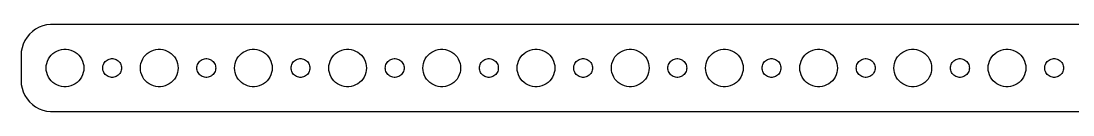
# Model space of a CAD drawing. Header units: metres. Extents: x -172 to 172, y -7 to 7.
# Drawn here: x -172 to -4.5, y -7 to 7 of the extents above; entities that cross this region are included whole.
import ezdxf

# ---------------------------------------------------------------- set-up
doc = ezdxf.new("R2010")
doc.units = ezdxf.units.M

msp = doc.modelspace()

# ---------------------------------------------------------------- linework, layer by layer
for p, q in [((-168.545, 6.75528), (-169.129, 6.52412)), ((-167.937, 6.91142), (-168.545, 6.75528)), ((-167.314, 6.99013), (-167.937, 6.91142)), ((167.314, 6.99013), (-167.314, 6.99013)), ((-170.645, 5.42273), (-171.045, 4.93892)), ((-170.187, 5.85255), (-170.645, 5.42273)), ((-169.679, 6.22163), (-170.187, 5.85255)), ((-169.129, 6.52412), (-169.679, 6.22163)), ((-171.649, 3.84062), (-171.843, 3.24344)), ((-171.382, 4.40877), (-171.649, 3.84062)), ((-171.045, 4.93892), (-171.382, 4.40877)), ((-171.961, 2.62666), (-172, 2)), ((-172, 2), (-172, -2)), ((-171.843, 3.24344), (-171.961, 2.62666)), ((-167.629, 1.44525), (-167.427, 1.76335)), ((-167.427, 1.76335), (-167.187, 2.05363)), ((-167.187, 2.05363), (-166.912, 2.31154)), ((-166.912, 2.31154), (-166.607, 2.53297)), ((-166.607, 2.53297), (-166.277, 2.71448)), ((-166.277, 2.71448), (-165.927, 2.85316)), ((-165.927, 2.85316), (-165.562, 2.94685)), ((-165.562, 2.94685), (-165.188, 2.99408)), ((-165.188, 2.99408), (-164.812, 2.99408)), ((-164.812, 2.99408), (-164.438, 2.94685)), ((-164.438, 2.94685), (-164.073, 2.85316)), ((-164.073, 2.85316), (-163.723, 2.71448)), ((-163.723, 2.71448), (-163.393, 2.53297)), ((-163.393, 2.53297), (-163.088, 2.31154)), ((-163.088, 2.31154), (-162.813, 2.05363)), ((-162.813, 2.05363), (-162.573, 1.76335)), ((-162.573, 1.76335), (-162.371, 1.44525)), ((-152.629, 1.44525), (-152.427, 1.76335)), ((-152.427, 1.76335), (-152.187, 2.05363)), ((-152.187, 2.05363), (-151.912, 2.31154)), ((-151.912, 2.31154), (-151.607, 2.53297)), ((-151.607, 2.53297), (-151.277, 2.71448)), ((-151.277, 2.71448), (-150.927, 2.85316)), ((-150.927, 2.85316), (-150.562, 2.94685)), ((-150.562, 2.94685), (-150.188, 2.99408)), ((-150.188, 2.99408), (-149.812, 2.99408)), ((-149.812, 2.99408), (-149.438, 2.94685)), ((-149.438, 2.94685), (-149.073, 2.85316)), ((-149.073, 2.85316), (-148.723, 2.71448)), ((-148.723, 2.71448), (-148.393, 2.53297)), ((-148.393, 2.53297), (-148.088, 2.31154)), ((-148.088, 2.31154), (-147.813, 2.05363)), ((-147.813, 2.05363), (-147.573, 1.76335)), ((-147.573, 1.76335), (-147.371, 1.44525)), ((-137.629, 1.44525), (-137.427, 1.76335)), ((-137.427, 1.76335), (-137.187, 2.05363)), ((-137.187, 2.05363), (-136.912, 2.31154)), ((-136.912, 2.31154), (-136.607, 2.53297)), ((-136.607, 2.53297), (-136.277, 2.71448)), ((-136.277, 2.71448), (-135.927, 2.85316)), ((-135.927, 2.85316), (-135.562, 2.94685)), ((-135.562, 2.94685), (-135.188, 2.99408)), ((-135.188, 2.99408), (-134.812, 2.99408)), ((-134.812, 2.99408), (-134.438, 2.94685)), ((-134.438, 2.94685), (-134.073, 2.85316)), ((-134.073, 2.85316), (-133.723, 2.71448)), ((-133.723, 2.71448), (-133.393, 2.53297)), ((-133.393, 2.53297), (-133.088, 2.31154)), ((-133.088, 2.31154), (-132.813, 2.05363)), ((-132.813, 2.05363), (-132.573, 1.76335)), ((-132.573, 1.76335), (-132.371, 1.44525)), ((-122.629, 1.44525), (-122.427, 1.76335)), ((-122.427, 1.76335), (-122.187, 2.05363)), ((-122.187, 2.05363), (-121.912, 2.31154)), ((-121.912, 2.31154), (-121.607, 2.53297)), ((-121.607, 2.53297), (-121.277, 2.71448)), ((-121.277, 2.71448), (-120.927, 2.85316)), ((-120.927, 2.85316), (-120.562, 2.94685)), ((-120.562, 2.94685), (-120.188, 2.99408)), ((-120.188, 2.99408), (-119.812, 2.99408)), ((-119.812, 2.99408), (-119.438, 2.94685)), ((-119.438, 2.94685), (-119.073, 2.85316)), ((-119.073, 2.85316), (-118.723, 2.71448)), ((-118.723, 2.71448), (-118.393, 2.53297)), ((-118.393, 2.53297), (-118.088, 2.31154)), ((-118.088, 2.31154), (-117.813, 2.05363)), ((-117.813, 2.05363), (-117.573, 1.76335)), ((-117.573, 1.76335), (-117.371, 1.44525)), ((-107.629, 1.44525), (-107.427, 1.76335)), ((-107.427, 1.76335), (-107.187, 2.05363)), ((-107.187, 2.05363), (-106.912, 2.31154)), ((-106.912, 2.31154), (-106.607, 2.53297)), ((-106.607, 2.53297), (-106.277, 2.71448)), ((-106.277, 2.71448), (-105.927, 2.85316)), ((-105.927, 2.85316), (-105.562, 2.94685)), ((-105.562, 2.94685), (-105.188, 2.99408)), ((-105.188, 2.99408), (-104.812, 2.99408)), ((-104.812, 2.99408), (-104.438, 2.94685)), ((-104.438, 2.94685), (-104.073, 2.85316)), ((-104.073, 2.85316), (-103.723, 2.71448)), ((-103.723, 2.71448), (-103.393, 2.53297)), ((-103.393, 2.53297), (-103.088, 2.31154)), ((-103.088, 2.31154), (-102.813, 2.05363)), ((-102.813, 2.05363), (-102.573, 1.76335)), ((-102.573, 1.76335), (-102.371, 1.44525)), ((-92.6289, 1.44525), (-92.427, 1.76335)), ((-92.427, 1.76335), (-92.1869, 2.05363)), ((-92.1869, 2.05363), (-91.9123, 2.31154)), ((-91.9123, 2.31154), (-91.6075, 2.53297)), ((-91.6075, 2.53297), (-91.2773, 2.71448)), ((-91.2773, 2.71448), (-90.927, 2.85316)), ((-90.927, 2.85316), (-90.5621, 2.94685)), ((-90.5621, 2.94685), (-90.1884, 2.99408)), ((-90.1884, 2.99408), (-89.8116, 2.99408)), ((-89.8116, 2.99408), (-89.4379, 2.94685)), ((-89.4379, 2.94685), (-89.073, 2.85316)), ((-89.073, 2.85316), (-88.7227, 2.71448)), ((-88.7227, 2.71448), (-88.3925, 2.53297)), ((-88.3925, 2.53297), (-88.0877, 2.31154)), ((-88.0877, 2.31154), (-87.8131, 2.05363)), ((-87.8131, 2.05363), (-87.573, 1.76335)), ((-87.573, 1.76335), (-87.3711, 1.44525)), ((-77.6289, 1.44525), (-77.427, 1.76335)), ((-77.427, 1.76335), (-77.1869, 2.05363)), ((-77.1869, 2.05363), (-76.9123, 2.31154)), ((-76.9123, 2.31154), (-76.6075, 2.53297)), ((-76.6075, 2.53297), (-76.2773, 2.71448)), ((-76.2773, 2.71448), (-75.927, 2.85316)), ((-75.927, 2.85316), (-75.5621, 2.94685)), ((-75.5621, 2.94685), (-75.1884, 2.99408)), ((-75.1884, 2.99408), (-74.8116, 2.99408)), ((-74.8116, 2.99408), (-74.4379, 2.94685)), ((-74.4379, 2.94685), (-74.073, 2.85316)), ((-74.073, 2.85316), (-73.7227, 2.71448)), ((-73.7227, 2.71448), (-73.3925, 2.53297)), ((-73.3925, 2.53297), (-73.0877, 2.31154)), ((-73.0877, 2.31154), (-72.8131, 2.05363)), ((-72.8131, 2.05363), (-72.573, 1.76335)), ((-72.573, 1.76335), (-72.3711, 1.44525)), ((-62.6289, 1.44525), (-62.427, 1.76335)), ((-62.427, 1.76335), (-62.1869, 2.05363)), ((-62.1869, 2.05363), (-61.9123, 2.31154)), ((-61.9123, 2.31154), (-61.6075, 2.53297)), ((-61.6075, 2.53297), (-61.2773, 2.71448)), ((-61.2773, 2.71448), (-60.927, 2.85316)), ((-60.927, 2.85316), (-60.5621, 2.94685)), ((-60.5621, 2.94685), (-60.1884, 2.99408)), ((-60.1884, 2.99408), (-59.8116, 2.99408)), ((-59.8116, 2.99408), (-59.4379, 2.94685)), ((-59.4379, 2.94685), (-59.0729, 2.85316)), ((-59.0729, 2.85316), (-58.7227, 2.71448)), ((-58.7227, 2.71448), (-58.3925, 2.53297)), ((-58.3925, 2.53297), (-58.0877, 2.31154)), ((-58.0877, 2.31154), (-57.8131, 2.05363)), ((-57.8131, 2.05363), (-57.5729, 1.76335)), ((-57.5729, 1.76335), (-57.3711, 1.44525)), ((-47.6289, 1.44525), (-47.427, 1.76335)), ((-47.427, 1.76335), (-47.1869, 2.05363)), ((-47.1869, 2.05363), (-46.9123, 2.31154)), ((-46.9123, 2.31154), (-46.6075, 2.53297)), ((-46.6075, 2.53297), (-46.2773, 2.71448)), ((-46.2773, 2.71448), (-45.927, 2.85316)), ((-45.927, 2.85316), (-45.5621, 2.94685)), ((-45.5621, 2.94685), (-45.1884, 2.99408)), ((-45.1884, 2.99408), (-44.8116, 2.99408)), ((-44.8116, 2.99408), (-44.4379, 2.94685)), ((-44.4379, 2.94685), (-44.0729, 2.85316)), ((-44.0729, 2.85316), (-43.7227, 2.71448)), ((-43.7227, 2.71448), (-43.3925, 2.53297)), ((-43.3925, 2.53297), (-43.0877, 2.31154)), ((-43.0877, 2.31154), (-42.8131, 2.05363)), ((-42.8131, 2.05363), (-42.5729, 1.76335)), ((-42.5729, 1.76335), (-42.3711, 1.44525)), ((-32.6289, 1.44525), (-32.427, 1.76335)), ((-32.427, 1.76335), (-32.1869, 2.05363)), ((-32.1869, 2.05363), (-31.9123, 2.31154)), ((-31.9123, 2.31154), (-31.6075, 2.53297)), ((-31.6075, 2.53297), (-31.2773, 2.71448)), ((-31.2773, 2.71448), (-30.927, 2.85316)), ((-30.927, 2.85316), (-30.5621, 2.94685)), ((-30.5621, 2.94685), (-30.1884, 2.99408)), ((-30.1884, 2.99408), (-29.8116, 2.99408)), ((-29.8116, 2.99408), (-29.4379, 2.94685)), ((-29.4379, 2.94685), (-29.0729, 2.85316)), ((-29.0729, 2.85316), (-28.7227, 2.71448)), ((-28.7227, 2.71448), (-28.3925, 2.53297)), ((-28.3925, 2.53297), (-28.0877, 2.31154)), ((-28.0877, 2.31154), (-27.8131, 2.05363)), ((-27.8131, 2.05363), (-27.5729, 1.76335)), ((-27.5729, 1.76335), (-27.3711, 1.44525)), ((-17.6289, 1.44525), (-17.427, 1.76335)), ((-17.427, 1.76335), (-17.1869, 2.05363)), ((-17.1869, 2.05363), (-16.9123, 2.31154)), ((-16.9123, 2.31154), (-16.6075, 2.53297)), ((-16.6075, 2.53297), (-16.2773, 2.71448)), ((-16.2773, 2.71448), (-15.927, 2.85316)), ((-15.927, 2.85316), (-15.5621, 2.94685)), ((-15.5621, 2.94685), (-15.1884, 2.99408)), ((-15.1884, 2.99408), (-14.8116, 2.99408)), ((-14.8116, 2.99408), (-14.4379, 2.94685)), ((-14.4379, 2.94685), (-14.0729, 2.85316)), ((-14.0729, 2.85316), (-13.7227, 2.71448)), ((-13.7227, 2.71448), (-13.3925, 2.53297)), ((-13.3925, 2.53297), (-13.0877, 2.31154)), ((-13.0877, 2.31154), (-12.8131, 2.05363)), ((-12.8131, 2.05363), (-12.5729, 1.76335)), ((-12.5729, 1.76335), (-12.3711, 1.44525)), ((-168, 0), (-167.976, 0.375992)), ((-167.976, -0.375992), (-168, 0)), ((-167.976, 0.375992), (-167.906, 0.746063)), ((-167.906, 0.746063), (-167.789, 1.10437)), ((-167.789, 1.10437), (-167.629, 1.44525)), ((-162.371, 1.44525), (-162.211, 1.10437)), ((-162.211, 1.10437), (-162.094, 0.746063)), ((-162.094, 0.746063), (-162.024, 0.375992)), ((-162.024, 0.375992), (-162, 0)), ((-162, 0), (-162.024, -0.375992)), ((-159, 0), (-158.988, 0.187988)), ((-158.988, -0.187988), (-159, 0)), ((-158.988, 0.187988), (-158.953, 0.373032)), ((-158.953, 0.373032), (-158.895, 0.552185)), ((-158.895, 0.552185), (-158.814, 0.722626)), ((-158.814, 0.722626), (-158.714, 0.881668)), ((-158.714, 0.881668), (-158.593, 1.02681)), ((-158.593, 1.02681), (-158.456, 1.15576)), ((-158.456, 1.15576), (-158.304, 1.26648)), ((-158.304, 1.26648), (-158.139, 1.35724)), ((-158.139, 1.35724), (-157.964, 1.42657)), ((-157.964, 1.42657), (-157.781, 1.47342)), ((-157.781, 1.47342), (-157.594, 1.49704)), ((-157.594, 1.49704), (-157.406, 1.49704)), ((-157.406, 1.49704), (-157.219, 1.47342)), ((-157.219, 1.47342), (-157.036, 1.42657)), ((-157.036, 1.42657), (-156.861, 1.35724)), ((-156.861, 1.35724), (-156.696, 1.26648)), ((-156.696, 1.26648), (-156.544, 1.15576)), ((-156.544, 1.15576), (-156.407, 1.02681)), ((-156.407, 1.02681), (-156.286, 0.881668)), ((-156.286, 0.881668), (-156.186, 0.722626)), ((-156.186, 0.722626), (-156.105, 0.552185)), ((-156.105, 0.552185), (-156.047, 0.373032)), ((-156.047, 0.373032), (-156.012, 0.187988)), ((-156.012, 0.187988), (-156, 0)), ((-156, 0), (-156.012, -0.187988)), ((-153, 0), (-152.976, 0.375992)), ((-152.976, -0.375992), (-153, 0)), ((-152.976, 0.375992), (-152.906, 0.746063)), ((-152.906, 0.746063), (-152.789, 1.10437)), ((-152.789, 1.10437), (-152.629, 1.44525)), ((-147.371, 1.44525), (-147.211, 1.10437)), ((-147.211, 1.10437), (-147.094, 0.746063)), ((-147.094, 0.746063), (-147.024, 0.375992)), ((-147.024, 0.375992), (-147, 0)), ((-147, 0), (-147.024, -0.375992)), ((-144, 0), (-143.988, 0.187988)), ((-143.988, -0.187988), (-144, 0)), ((-143.988, 0.187988), (-143.953, 0.373032)), ((-143.953, 0.373032), (-143.895, 0.552185)), ((-143.895, 0.552185), (-143.814, 0.722626)), ((-143.814, 0.722626), (-143.714, 0.881668)), ((-143.714, 0.881668), (-143.593, 1.02681)), ((-143.593, 1.02681), (-143.456, 1.15576)), ((-143.456, 1.15576), (-143.304, 1.26648)), ((-143.304, 1.26648), (-143.139, 1.35724)), ((-143.139, 1.35724), (-142.964, 1.42657)), ((-142.964, 1.42657), (-142.781, 1.47342)), ((-142.781, 1.47342), (-142.594, 1.49704)), ((-142.594, 1.49704), (-142.406, 1.49704)), ((-142.406, 1.49704), (-142.219, 1.47342)), ((-142.219, 1.47342), (-142.036, 1.42657)), ((-142.036, 1.42657), (-141.861, 1.35724)), ((-141.861, 1.35724), (-141.696, 1.26648)), ((-141.696, 1.26648), (-141.544, 1.15576)), ((-141.544, 1.15576), (-141.407, 1.02681)), ((-141.407, 1.02681), (-141.286, 0.881668)), ((-141.286, 0.881668), (-141.186, 0.722626)), ((-141.186, 0.722626), (-141.105, 0.552185)), ((-141.105, 0.552185), (-141.047, 0.373032)), ((-141.047, 0.373032), (-141.012, 0.187988)), ((-141.012, 0.187988), (-141, 0)), ((-141, 0), (-141.012, -0.187988)), ((-138, 0), (-137.976, 0.375992)), ((-137.976, -0.375992), (-138, 0)), ((-137.976, 0.375992), (-137.906, 0.746063)), ((-137.906, 0.746063), (-137.789, 1.10437)), ((-137.789, 1.10437), (-137.629, 1.44525)), ((-132.371, 1.44525), (-132.211, 1.10437)), ((-132.211, 1.10437), (-132.094, 0.746063)), ((-132.094, 0.746063), (-132.024, 0.375992)), ((-132.024, 0.375992), (-132, 0)), ((-132, 0), (-132.024, -0.375992)), ((-129, 0), (-128.988, 0.187988)), ((-128.988, -0.187988), (-129, 0)), ((-128.988, 0.187988), (-128.953, 0.373032)), ((-128.953, 0.373032), (-128.895, 0.552185)), ((-128.895, 0.552185), (-128.814, 0.722626)), ((-128.814, 0.722626), (-128.714, 0.881668)), ((-128.714, 0.881668), (-128.593, 1.02681)), ((-128.593, 1.02681), (-128.456, 1.15576)), ((-128.456, 1.15576), (-128.304, 1.26648)), ((-128.304, 1.26648), (-128.139, 1.35724)), ((-128.139, 1.35724), (-127.964, 1.42657)), ((-127.964, 1.42657), (-127.781, 1.47342)), ((-127.781, 1.47342), (-127.594, 1.49704)), ((-127.594, 1.49704), (-127.406, 1.49704)), ((-127.406, 1.49704), (-127.219, 1.47342)), ((-127.219, 1.47342), (-127.036, 1.42657)), ((-127.036, 1.42657), (-126.861, 1.35724)), ((-126.861, 1.35724), (-126.696, 1.26648)), ((-126.696, 1.26648), (-126.544, 1.15576)), ((-126.544, 1.15576), (-126.407, 1.02681)), ((-126.407, 1.02681), (-126.286, 0.881668)), ((-126.286, 0.881668), (-126.186, 0.722626)), ((-126.186, 0.722626), (-126.105, 0.552185)), ((-126.105, 0.552185), (-126.047, 0.373032)), ((-126.047, 0.373032), (-126.012, 0.187988)), ((-126.012, 0.187988), (-126, 0)), ((-126, 0), (-126.012, -0.187988)), ((-123, 0), (-122.976, 0.375992)), ((-122.976, -0.375992), (-123, 0)), ((-122.976, 0.375992), (-122.906, 0.746063)), ((-122.906, 0.746063), (-122.789, 1.10437)), ((-122.789, 1.10437), (-122.629, 1.44525)), ((-117.371, 1.44525), (-117.211, 1.10437)), ((-117.211, 1.10437), (-117.094, 0.746063)), ((-117.094, 0.746063), (-117.024, 0.375992)), ((-117.024, 0.375992), (-117, 0)), ((-117, 0), (-117.024, -0.375992)), ((-114, 0), (-113.988, 0.187988)), ((-113.988, -0.187988), (-114, 0)), ((-113.988, 0.187988), (-113.953, 0.373032)), ((-113.953, 0.373032), (-113.895, 0.552185)), ((-113.895, 0.552185), (-113.814, 0.722626)), ((-113.814, 0.722626), (-113.714, 0.881668)), ((-113.714, 0.881668), (-113.593, 1.02681)), ((-113.593, 1.02681), (-113.456, 1.15576)), ((-113.456, 1.15576), (-113.304, 1.26648)), ((-113.304, 1.26648), (-113.139, 1.35724)), ((-113.139, 1.35724), (-112.964, 1.42657)), ((-112.964, 1.42657), (-112.781, 1.47342)), ((-112.781, 1.47342), (-112.594, 1.49704)), ((-112.594, 1.49704), (-112.406, 1.49704)), ((-112.406, 1.49704), (-112.219, 1.47342)), ((-112.219, 1.47342), (-112.036, 1.42657)), ((-112.036, 1.42657), (-111.861, 1.35724)), ((-111.861, 1.35724), (-111.696, 1.26648)), ((-111.696, 1.26648), (-111.544, 1.15576)), ((-111.544, 1.15576), (-111.407, 1.02681)), ((-111.407, 1.02681), (-111.286, 0.881668)), ((-111.286, 0.881668), (-111.186, 0.722626)), ((-111.186, 0.722626), (-111.105, 0.552185)), ((-111.105, 0.552185), (-111.047, 0.373032)), ((-111.047, 0.373032), (-111.012, 0.187988)), ((-111.012, 0.187988), (-111, 0)), ((-111, 0), (-111.012, -0.187988)), ((-108, 0), (-107.976, 0.375992)), ((-107.976, -0.375992), (-108, 0)), ((-107.976, 0.375992), (-107.906, 0.746063)), ((-107.906, 0.746063), (-107.789, 1.10437)), ((-107.789, 1.10437), (-107.629, 1.44525)), ((-102.371, 1.44525), (-102.211, 1.10437)), ((-102.211, 1.10437), (-102.094, 0.746063)), ((-102.094, 0.746063), (-102.024, 0.375992)), ((-102.024, 0.375992), (-102, 0)), ((-102, 0), (-102.024, -0.375992)), ((-99, 0), (-98.9882, 0.187988)), ((-98.9882, -0.187988), (-99, 0)), ((-98.9882, 0.187988), (-98.9529, 0.373032)), ((-98.9529, 0.373032), (-98.8947, 0.552185)), ((-98.8947, 0.552185), (-98.8145, 0.722626)), ((-98.8145, 0.722626), (-98.7135, 0.881668)), ((-98.7135, 0.881668), (-98.5934, 1.02681)), ((-98.5934, 1.02681), (-98.4561, 1.15576)), ((-98.4561, 1.15576), (-98.3037, 1.26648)), ((-98.3037, 1.26648), (-98.1387, 1.35724)), ((-98.1387, 1.35724), (-97.9635, 1.42657)), ((-97.9635, 1.42657), (-97.7811, 1.47342)), ((-97.7811, 1.47342), (-97.5942, 1.49704)), ((-97.5942, 1.49704), (-97.4058, 1.49704)), ((-97.4058, 1.49704), (-97.2189, 1.47342)), ((-97.2189, 1.47342), (-97.0365, 1.42657)), ((-97.0365, 1.42657), (-96.8613, 1.35724)), ((-96.8613, 1.35724), (-96.6963, 1.26648)), ((-96.6963, 1.26648), (-96.5439, 1.15576)), ((-96.5439, 1.15576), (-96.4065, 1.02681)), ((-96.4065, 1.02681), (-96.2865, 0.881668)), ((-96.2865, 0.881668), (-96.1855, 0.722626)), ((-96.1855, 0.722626), (-96.1053, 0.552185)), ((-96.1053, 0.552185), (-96.0471, 0.373032)), ((-96.0471, 0.373032), (-96.0118, 0.187988)), ((-96.0118, 0.187988), (-96, 0)), ((-96, 0), (-96.0118, -0.187988)), ((-93, 0), (-92.9763, 0.375992)), ((-92.9763, -0.375992), (-93, 0)), ((-92.9763, 0.375992), (-92.9057, 0.746063)), ((-92.9057, 0.746063), (-92.7893, 1.10437)), ((-92.7893, 1.10437), (-92.6289, 1.44525)), ((-87.3711, 1.44525), (-87.2107, 1.10437)), ((-87.2107, 1.10437), (-87.0943, 0.746063)), ((-87.0943, 0.746063), (-87.0237, 0.375992)), ((-87.0237, 0.375992), (-87, 0)), ((-87, 0), (-87.0237, -0.375992)), ((-84, 0), (-83.9882, 0.187988)), ((-83.9882, -0.187988), (-84, 0)), ((-83.9882, 0.187988), (-83.9529, 0.373032)), ((-83.9529, 0.373032), (-83.8947, 0.552185)), ((-83.8947, 0.552185), (-83.8145, 0.722626)), ((-83.8145, 0.722626), (-83.7135, 0.881668)), ((-83.7135, 0.881668), (-83.5934, 1.02681)), ((-83.5934, 1.02681), (-83.4561, 1.15576)), ((-83.4561, 1.15576), (-83.3037, 1.26648)), ((-83.3037, 1.26648), (-83.1387, 1.35724)), ((-83.1387, 1.35724), (-82.9635, 1.42657)), ((-82.9635, 1.42657), (-82.7811, 1.47342)), ((-82.7811, 1.47342), (-82.5942, 1.49704)), ((-82.5942, 1.49704), (-82.4058, 1.49704)), ((-82.4058, 1.49704), (-82.2189, 1.47342)), ((-82.2189, 1.47342), (-82.0365, 1.42657)), ((-82.0365, 1.42657), (-81.8613, 1.35724)), ((-81.8613, 1.35724), (-81.6963, 1.26648)), ((-81.6963, 1.26648), (-81.5439, 1.15576)), ((-81.5439, 1.15576), (-81.4065, 1.02681)), ((-81.4065, 1.02681), (-81.2865, 0.881668)), ((-81.2865, 0.881668), (-81.1855, 0.722626)), ((-81.1855, 0.722626), (-81.1053, 0.552185)), ((-81.1053, 0.552185), (-81.0471, 0.373032)), ((-81.0471, 0.373032), (-81.0118, 0.187988)), ((-81.0118, 0.187988), (-81, 0)), ((-81, 0), (-81.0118, -0.187988)), ((-78, 0), (-77.9763, 0.375992)), ((-77.9763, -0.375992), (-78, 0)), ((-77.9763, 0.375992), (-77.9057, 0.746063)), ((-77.9057, 0.746063), (-77.7893, 1.10437)), ((-77.7893, 1.10437), (-77.6289, 1.44525)), ((-72.3711, 1.44525), (-72.2107, 1.10437)), ((-72.2107, 1.10437), (-72.0943, 0.746063)), ((-72.0943, 0.746063), (-72.0237, 0.375992)), ((-72.0237, 0.375992), (-72, 0)), ((-72, 0), (-72.0237, -0.375992)), ((-69, 0), (-68.9882, 0.187988)), ((-68.9882, -0.187988), (-69, 0)), ((-68.9882, 0.187988), (-68.9529, 0.373032)), ((-68.9529, 0.373032), (-68.8947, 0.552185)), ((-68.8947, 0.552185), (-68.8145, 0.722626)), ((-68.8145, 0.722626), (-68.7135, 0.881668)), ((-68.7135, 0.881668), (-68.5934, 1.02681)), ((-68.5934, 1.02681), (-68.4561, 1.15576)), ((-68.4561, 1.15576), (-68.3037, 1.26648)), ((-68.3037, 1.26648), (-68.1387, 1.35724)), ((-68.1387, 1.35724), (-67.9635, 1.42657)), ((-67.9635, 1.42657), (-67.7811, 1.47342)), ((-67.7811, 1.47342), (-67.5942, 1.49704)), ((-67.5942, 1.49704), (-67.4058, 1.49704)), ((-67.4058, 1.49704), (-67.2189, 1.47342)), ((-67.2189, 1.47342), (-67.0365, 1.42657)), ((-67.0365, 1.42657), (-66.8613, 1.35724)), ((-66.8613, 1.35724), (-66.6963, 1.26648)), ((-66.6963, 1.26648), (-66.5439, 1.15576)), ((-66.5439, 1.15576), (-66.4065, 1.02681)), ((-66.4065, 1.02681), (-66.2865, 0.881668)), ((-66.2865, 0.881668), (-66.1855, 0.722626)), ((-66.1855, 0.722626), (-66.1053, 0.552185)), ((-66.1053, 0.552185), (-66.0471, 0.373032)), ((-66.0471, 0.373032), (-66.0118, 0.187988)), ((-66.0118, 0.187988), (-66, 0)), ((-66, 0), (-66.0118, -0.187988)), ((-63, 0), (-62.9763, 0.375992)), ((-62.9763, -0.375992), (-63, 0)), ((-62.9763, 0.375992), (-62.9057, 0.746063)), ((-62.9057, 0.746063), (-62.7893, 1.10437)), ((-62.7893, 1.10437), (-62.6289, 1.44525)), ((-57.3711, 1.44525), (-57.2107, 1.10437)), ((-57.2107, 1.10437), (-57.0942, 0.746063)), ((-57.0942, 0.746063), (-57.0237, 0.375992)), ((-57.0237, 0.375992), (-57, 0)), ((-57, 0), (-57.0237, -0.375992)), ((-54, 0), (-53.9882, 0.187988)), ((-53.9882, -0.187988), (-54, 0)), ((-53.9882, 0.187988), (-53.9529, 0.373032)), ((-53.9529, 0.373032), (-53.8947, 0.552185)), ((-53.8947, 0.552185), (-53.8145, 0.722626)), ((-53.8145, 0.722626), (-53.7135, 0.881668)), ((-53.7135, 0.881668), (-53.5934, 1.02681)), ((-53.5934, 1.02681), (-53.4561, 1.15576)), ((-53.4561, 1.15576), (-53.3037, 1.26648)), ((-53.3037, 1.26648), (-53.1387, 1.35724)), ((-53.1387, 1.35724), (-52.9635, 1.42657)), ((-52.9635, 1.42657), (-52.7811, 1.47342)), ((-52.7811, 1.47342), (-52.5942, 1.49704)), ((-52.5942, 1.49704), (-52.4058, 1.49704)), ((-52.4058, 1.49704), (-52.2189, 1.47342)), ((-52.2189, 1.47342), (-52.0365, 1.42657)), ((-52.0365, 1.42657), (-51.8613, 1.35724)), ((-51.8613, 1.35724), (-51.6963, 1.26648)), ((-51.6963, 1.26648), (-51.5439, 1.15576)), ((-51.5439, 1.15576), (-51.4065, 1.02681)), ((-51.4065, 1.02681), (-51.2865, 0.881668)), ((-51.2865, 0.881668), (-51.1855, 0.722626)), ((-51.1855, 0.722626), (-51.1053, 0.552185)), ((-51.1053, 0.552185), (-51.0471, 0.373032)), ((-51.0471, 0.373032), (-51.0118, 0.187988)), ((-51.0118, 0.187988), (-51, 0)), ((-51, 0), (-51.0118, -0.187988)), ((-48, 0), (-47.9763, 0.375992)), ((-47.9763, -0.375992), (-48, 0)), ((-47.9763, 0.375992), (-47.9057, 0.746063)), ((-47.9057, 0.746063), (-47.7893, 1.10437)), ((-47.7893, 1.10437), (-47.6289, 1.44525)), ((-42.3711, 1.44525), (-42.2107, 1.10437)), ((-42.2107, 1.10437), (-42.0942, 0.746063)), ((-42.0942, 0.746063), (-42.0237, 0.375992)), ((-42.0237, 0.375992), (-42, 0)), ((-42, 0), (-42.0237, -0.375992)), ((-39, 0), (-38.9882, 0.187988)), ((-38.9882, -0.187988), (-39, 0)), ((-38.9882, 0.187988), (-38.9529, 0.373032)), ((-38.9529, 0.373032), (-38.8947, 0.552185)), ((-38.8947, 0.552185), (-38.8145, 0.722626)), ((-38.8145, 0.722626), (-38.7135, 0.881668)), ((-38.7135, 0.881668), (-38.5934, 1.02681)), ((-38.5934, 1.02681), (-38.4561, 1.15576)), ((-38.4561, 1.15576), (-38.3037, 1.26648)), ((-38.3037, 1.26648), (-38.1387, 1.35724)), ((-38.1387, 1.35724), (-37.9635, 1.42657)), ((-37.9635, 1.42657), (-37.7811, 1.47342)), ((-37.7811, 1.47342), (-37.5942, 1.49704)), ((-37.5942, 1.49704), (-37.4058, 1.49704)), ((-37.4058, 1.49704), (-37.2189, 1.47342)), ((-37.2189, 1.47342), (-37.0365, 1.42657)), ((-37.0365, 1.42657), (-36.8613, 1.35724)), ((-36.8613, 1.35724), (-36.6963, 1.26648)), ((-36.6963, 1.26648), (-36.5439, 1.15576)), ((-36.5439, 1.15576), (-36.4065, 1.02681)), ((-36.4065, 1.02681), (-36.2865, 0.881668)), ((-36.2865, 0.881668), (-36.1855, 0.722626)), ((-36.1855, 0.722626), (-36.1053, 0.552185)), ((-36.1053, 0.552185), (-36.0471, 0.373032)), ((-36.0471, 0.373032), (-36.0118, 0.187988)), ((-36.0118, 0.187988), (-36, 0)), ((-36, 0), (-36.0118, -0.187988)), ((-33, 0), (-32.9763, 0.375992)), ((-32.9763, -0.375992), (-33, 0)), ((-32.9763, 0.375992), (-32.9057, 0.746063)), ((-32.9057, 0.746063), (-32.7893, 1.10437)), ((-32.7893, 1.10437), (-32.6289, 1.44525)), ((-27.3711, 1.44525), (-27.2107, 1.10437)), ((-27.2107, 1.10437), (-27.0942, 0.746063)), ((-27.0942, 0.746063), (-27.0237, 0.375992)), ((-27.0237, 0.375992), (-27, 0)), ((-27, 0), (-27.0237, -0.375992)), ((-24, 0), (-23.9882, 0.187988)), ((-23.9882, -0.187988), (-24, 0)), ((-23.9882, 0.187988), (-23.9529, 0.373032)), ((-23.9529, 0.373032), (-23.8947, 0.552185)), ((-23.8947, 0.552185), (-23.8145, 0.722626)), ((-23.8145, 0.722626), (-23.7135, 0.881668)), ((-23.7135, 0.881668), (-23.5934, 1.02681)), ((-23.5934, 1.02681), (-23.4561, 1.15576)), ((-23.4561, 1.15576), (-23.3037, 1.26648)), ((-23.3037, 1.26648), (-23.1387, 1.35724)), ((-23.1387, 1.35724), (-22.9635, 1.42657)), ((-22.9635, 1.42657), (-22.7811, 1.47342)), ((-22.7811, 1.47342), (-22.5942, 1.49704)), ((-22.5942, 1.49704), (-22.4058, 1.49704)), ((-22.4058, 1.49704), (-22.2189, 1.47342)), ((-22.2189, 1.47342), (-22.0365, 1.42657)), ((-22.0365, 1.42657), (-21.8613, 1.35724)), ((-21.8613, 1.35724), (-21.6963, 1.26648)), ((-21.6963, 1.26648), (-21.5439, 1.15576)), ((-21.5439, 1.15576), (-21.4065, 1.02681)), ((-21.4065, 1.02681), (-21.2865, 0.881668)), ((-21.2865, 0.881668), (-21.1855, 0.722626)), ((-21.1855, 0.722626), (-21.1053, 0.552185)), ((-21.1053, 0.552185), (-21.0471, 0.373032)), ((-21.0471, 0.373032), (-21.0118, 0.187988)), ((-21.0118, 0.187988), (-21, 0)), ((-21, 0), (-21.0118, -0.187988)), ((-18, 0), (-17.9763, 0.375992)), ((-17.9763, -0.375992), (-18, 0)), ((-17.9763, 0.375992), (-17.9057, 0.746063)), ((-17.9057, 0.746063), (-17.7893, 1.10437)), ((-17.7893, 1.10437), (-17.6289, 1.44525)), ((-12.3711, 1.44525), (-12.2107, 1.10437)), ((-12.2107, 1.10437), (-12.0942, 0.746063)), ((-12.0942, 0.746063), (-12.0237, 0.375992)), ((-12.0237, 0.375992), (-12, 0)), ((-12, 0), (-12.0237, -0.375992)), ((-9, 0), (-8.98816, 0.187988)), ((-8.98816, -0.187988), (-9, 0)), ((-8.98816, 0.187988), (-8.95287, 0.373032)), ((-8.95287, 0.373032), (-8.89465, 0.552185)), ((-8.89465, 0.552185), (-8.81445, 0.722626)), ((-8.81445, 0.722626), (-8.71352, 0.881668)), ((-8.71352, 0.881668), (-8.59344, 1.02681)), ((-8.59344, 1.02681), (-8.45613, 1.15576)), ((-8.45613, 1.15576), (-8.30373, 1.26648)), ((-8.30373, 1.26648), (-8.13866, 1.35724)), ((-8.13866, 1.35724), (-7.96352, 1.42657)), ((-7.96352, 1.42657), (-7.78107, 1.47342)), ((-7.78107, 1.47342), (-7.59418, 1.49704)), ((-7.59418, 1.49704), (-7.40581, 1.49704)), ((-7.40581, 1.49704), (-7.21892, 1.47342)), ((-7.21892, 1.47342), (-7.03647, 1.42657)), ((-7.03647, 1.42657), (-6.86133, 1.35724)), ((-6.86133, 1.35724), (-6.69626, 1.26648)), ((-6.69626, 1.26648), (-6.54385, 1.15576)), ((-6.54385, 1.15576), (-6.40654, 1.02681)), ((-6.40654, 1.02681), (-6.28647, 0.881668)), ((-6.28647, 0.881668), (-6.18553, 0.722626)), ((-6.18553, 0.722626), (-6.10533, 0.552185)), ((-6.10533, 0.552185), (-6.04712, 0.373032)), ((-6.04712, 0.373032), (-6.01183, 0.187988)), ((-6.01183, 0.187988), (-6, 0)), ((-6, 0), (-6.01183, -0.187988)), ((-167.906, -0.746063), (-167.976, -0.375992)), ((-167.789, -1.10437), (-167.906, -0.746063)), ((-167.629, -1.44525), (-167.789, -1.10437)), ((-167.427, -1.76335), (-167.629, -1.44525)), ((-162.371, -1.44525), (-162.573, -1.76335)), ((-162.211, -1.10437), (-162.371, -1.44525)), ((-162.094, -0.746063), (-162.211, -1.10437)), ((-162.024, -0.375992), (-162.094, -0.746063)), ((-158.953, -0.373032), (-158.988, -0.187988)), ((-158.895, -0.552185), (-158.953, -0.373032)), ((-158.814, -0.722626), (-158.895, -0.552185)), ((-158.714, -0.881668), (-158.814, -0.722626)), ((-158.593, -1.02681), (-158.714, -0.881668)), ((-158.456, -1.15576), (-158.593, -1.02681)), ((-158.304, -1.26648), (-158.456, -1.15576)), ((-158.139, -1.35724), (-158.304, -1.26648)), ((-157.964, -1.42657), (-158.139, -1.35724)), ((-157.781, -1.47342), (-157.964, -1.42657)), ((-157.594, -1.49704), (-157.781, -1.47342)), ((-157.406, -1.49704), (-157.594, -1.49704)), ((-157.219, -1.47342), (-157.406, -1.49704)), ((-157.036, -1.42657), (-157.219, -1.47342)), ((-156.861, -1.35724), (-157.036, -1.42657)), ((-156.696, -1.26648), (-156.861, -1.35724)), ((-156.544, -1.15576), (-156.696, -1.26648)), ((-156.407, -1.02681), (-156.544, -1.15576)), ((-156.286, -0.881668), (-156.407, -1.02681)), ((-156.186, -0.722626), (-156.286, -0.881668)), ((-156.105, -0.552185), (-156.186, -0.722626)), ((-156.047, -0.373032), (-156.105, -0.552185)), ((-156.012, -0.187988), (-156.047, -0.373032)), ((-152.906, -0.746063), (-152.976, -0.375992)), ((-152.789, -1.10437), (-152.906, -0.746063)), ((-152.629, -1.44525), (-152.789, -1.10437)), ((-152.427, -1.76335), (-152.629, -1.44525)), ((-147.371, -1.44525), (-147.573, -1.76335)), ((-147.211, -1.10437), (-147.371, -1.44525)), ((-147.094, -0.746063), (-147.211, -1.10437)), ((-147.024, -0.375992), (-147.094, -0.746063)), ((-143.953, -0.373032), (-143.988, -0.187988)), ((-143.895, -0.552185), (-143.953, -0.373032)), ((-143.814, -0.722626), (-143.895, -0.552185)), ((-143.714, -0.881668), (-143.814, -0.722626)), ((-143.593, -1.02681), (-143.714, -0.881668)), ((-143.456, -1.15576), (-143.593, -1.02681)), ((-143.304, -1.26648), (-143.456, -1.15576)), ((-143.139, -1.35724), (-143.304, -1.26648)), ((-142.964, -1.42657), (-143.139, -1.35724)), ((-142.781, -1.47342), (-142.964, -1.42657)), ((-142.594, -1.49704), (-142.781, -1.47342)), ((-142.406, -1.49704), (-142.594, -1.49704)), ((-142.219, -1.47342), (-142.406, -1.49704)), ((-142.036, -1.42657), (-142.219, -1.47342)), ((-141.861, -1.35724), (-142.036, -1.42657)), ((-141.696, -1.26648), (-141.861, -1.35724)), ((-141.544, -1.15576), (-141.696, -1.26648)), ((-141.407, -1.02681), (-141.544, -1.15576)), ((-141.286, -0.881668), (-141.407, -1.02681)), ((-141.186, -0.722626), (-141.286, -0.881668)), ((-141.105, -0.552185), (-141.186, -0.722626)), ((-141.047, -0.373032), (-141.105, -0.552185)), ((-141.012, -0.187988), (-141.047, -0.373032)), ((-137.906, -0.746063), (-137.976, -0.375992)), ((-137.789, -1.10437), (-137.906, -0.746063)), ((-137.629, -1.44525), (-137.789, -1.10437)), ((-137.427, -1.76335), (-137.629, -1.44525)), ((-132.371, -1.44525), (-132.573, -1.76335)), ((-132.211, -1.10437), (-132.371, -1.44525)), ((-132.094, -0.746063), (-132.211, -1.10437)), ((-132.024, -0.375992), (-132.094, -0.746063)), ((-128.953, -0.373032), (-128.988, -0.187988)), ((-128.895, -0.552185), (-128.953, -0.373032)), ((-128.814, -0.722626), (-128.895, -0.552185)), ((-128.714, -0.881668), (-128.814, -0.722626)), ((-128.593, -1.02681), (-128.714, -0.881668)), ((-128.456, -1.15576), (-128.593, -1.02681)), ((-128.304, -1.26648), (-128.456, -1.15576)), ((-128.139, -1.35724), (-128.304, -1.26648)), ((-127.964, -1.42657), (-128.139, -1.35724)), ((-127.781, -1.47342), (-127.964, -1.42657)), ((-127.594, -1.49704), (-127.781, -1.47342)), ((-127.406, -1.49704), (-127.594, -1.49704)), ((-127.219, -1.47342), (-127.406, -1.49704)), ((-127.036, -1.42657), (-127.219, -1.47342)), ((-126.861, -1.35724), (-127.036, -1.42657)), ((-126.696, -1.26648), (-126.861, -1.35724)), ((-126.544, -1.15576), (-126.696, -1.26648)), ((-126.407, -1.02681), (-126.544, -1.15576)), ((-126.286, -0.881668), (-126.407, -1.02681)), ((-126.186, -0.722626), (-126.286, -0.881668)), ((-126.105, -0.552185), (-126.186, -0.722626)), ((-126.047, -0.373032), (-126.105, -0.552185)), ((-126.012, -0.187988), (-126.047, -0.373032)), ((-122.906, -0.746063), (-122.976, -0.375992)), ((-122.789, -1.10437), (-122.906, -0.746063)), ((-122.629, -1.44525), (-122.789, -1.10437)), ((-122.427, -1.76335), (-122.629, -1.44525)), ((-117.371, -1.44525), (-117.573, -1.76335)), ((-117.211, -1.10437), (-117.371, -1.44525)), ((-117.094, -0.746063), (-117.211, -1.10437)), ((-117.024, -0.375992), (-117.094, -0.746063)), ((-113.953, -0.373032), (-113.988, -0.187988)), ((-113.895, -0.552185), (-113.953, -0.373032)), ((-113.814, -0.722626), (-113.895, -0.552185)), ((-113.714, -0.881668), (-113.814, -0.722626)), ((-113.593, -1.02681), (-113.714, -0.881668)), ((-113.456, -1.15576), (-113.593, -1.02681)), ((-113.304, -1.26648), (-113.456, -1.15576)), ((-113.139, -1.35724), (-113.304, -1.26648)), ((-112.964, -1.42657), (-113.139, -1.35724)), ((-112.781, -1.47342), (-112.964, -1.42657)), ((-112.594, -1.49704), (-112.781, -1.47342)), ((-112.406, -1.49704), (-112.594, -1.49704)), ((-112.219, -1.47342), (-112.406, -1.49704)), ((-112.036, -1.42657), (-112.219, -1.47342)), ((-111.861, -1.35724), (-112.036, -1.42657)), ((-111.696, -1.26648), (-111.861, -1.35724)), ((-111.544, -1.15576), (-111.696, -1.26648)), ((-111.407, -1.02681), (-111.544, -1.15576)), ((-111.286, -0.881668), (-111.407, -1.02681)), ((-111.186, -0.722626), (-111.286, -0.881668)), ((-111.105, -0.552185), (-111.186, -0.722626)), ((-111.047, -0.373032), (-111.105, -0.552185)), ((-111.012, -0.187988), (-111.047, -0.373032)), ((-107.906, -0.746063), (-107.976, -0.375992)), ((-107.789, -1.10437), (-107.906, -0.746063)), ((-107.629, -1.44525), (-107.789, -1.10437)), ((-107.427, -1.76335), (-107.629, -1.44525)), ((-102.371, -1.44525), (-102.573, -1.76335)), ((-102.211, -1.10437), (-102.371, -1.44525)), ((-102.094, -0.746063), (-102.211, -1.10437)), ((-102.024, -0.375992), (-102.094, -0.746063)), ((-98.9529, -0.373032), (-98.9882, -0.187988)), ((-98.8947, -0.552185), (-98.9529, -0.373032)), ((-98.8145, -0.722626), (-98.8947, -0.552185)), ((-98.7135, -0.881668), (-98.8145, -0.722626)), ((-98.5934, -1.02681), (-98.7135, -0.881668)), ((-98.4561, -1.15576), (-98.5934, -1.02681)), ((-98.3037, -1.26648), (-98.4561, -1.15576)), ((-98.1387, -1.35724), (-98.3037, -1.26648)), ((-97.9635, -1.42657), (-98.1387, -1.35724)), ((-97.7811, -1.47342), (-97.9635, -1.42657)), ((-97.5942, -1.49704), (-97.7811, -1.47342)), ((-97.4058, -1.49704), (-97.5942, -1.49704)), ((-97.2189, -1.47342), (-97.4058, -1.49704)), ((-97.0365, -1.42657), (-97.2189, -1.47342)), ((-96.8613, -1.35724), (-97.0365, -1.42657)), ((-96.6963, -1.26648), (-96.8613, -1.35724)), ((-96.5439, -1.15576), (-96.6963, -1.26648)), ((-96.4065, -1.02681), (-96.5439, -1.15576)), ((-96.2865, -0.881668), (-96.4065, -1.02681)), ((-96.1855, -0.722626), (-96.2865, -0.881668)), ((-96.1053, -0.552185), (-96.1855, -0.722626)), ((-96.0471, -0.373032), (-96.1053, -0.552185)), ((-96.0118, -0.187988), (-96.0471, -0.373032)), ((-92.9057, -0.746063), (-92.9763, -0.375992)), ((-92.7893, -1.10437), (-92.9057, -0.746063)), ((-92.6289, -1.44525), (-92.7893, -1.10437)), ((-92.427, -1.76335), (-92.6289, -1.44525)), ((-87.3711, -1.44525), (-87.573, -1.76335)), ((-87.2107, -1.10437), (-87.3711, -1.44525)), ((-87.0943, -0.746063), (-87.2107, -1.10437)), ((-87.0237, -0.375992), (-87.0943, -0.746063)), ((-83.9529, -0.373032), (-83.9882, -0.187988)), ((-83.8947, -0.552185), (-83.9529, -0.373032)), ((-83.8145, -0.722626), (-83.8947, -0.552185)), ((-83.7135, -0.881668), (-83.8145, -0.722626)), ((-83.5934, -1.02681), (-83.7135, -0.881668)), ((-83.4561, -1.15576), (-83.5934, -1.02681)), ((-83.3037, -1.26648), (-83.4561, -1.15576)), ((-83.1387, -1.35724), (-83.3037, -1.26648)), ((-82.9635, -1.42657), (-83.1387, -1.35724)), ((-82.7811, -1.47342), (-82.9635, -1.42657)), ((-82.5942, -1.49704), (-82.7811, -1.47342)), ((-82.4058, -1.49704), (-82.5942, -1.49704)), ((-82.2189, -1.47342), (-82.4058, -1.49704)), ((-82.0365, -1.42657), (-82.2189, -1.47342)), ((-81.8613, -1.35724), (-82.0365, -1.42657)), ((-81.6963, -1.26648), (-81.8613, -1.35724)), ((-81.5439, -1.15576), (-81.6963, -1.26648)), ((-81.4065, -1.02681), (-81.5439, -1.15576)), ((-81.2865, -0.881668), (-81.4065, -1.02681)), ((-81.1855, -0.722626), (-81.2865, -0.881668)), ((-81.1053, -0.552185), (-81.1855, -0.722626)), ((-81.0471, -0.373032), (-81.1053, -0.552185)), ((-81.0118, -0.187988), (-81.0471, -0.373032)), ((-77.9057, -0.746063), (-77.9763, -0.375992)), ((-77.7893, -1.10437), (-77.9057, -0.746063)), ((-77.6289, -1.44525), (-77.7893, -1.10437)), ((-77.427, -1.76335), (-77.6289, -1.44525)), ((-72.3711, -1.44525), (-72.573, -1.76335)), ((-72.2107, -1.10437), (-72.3711, -1.44525)), ((-72.0943, -0.746063), (-72.2107, -1.10437)), ((-72.0237, -0.375992), (-72.0943, -0.746063)), ((-68.9529, -0.373032), (-68.9882, -0.187988)), ((-68.8947, -0.552185), (-68.9529, -0.373032)), ((-68.8145, -0.722626), (-68.8947, -0.552185)), ((-68.7135, -0.881668), (-68.8145, -0.722626)), ((-68.5934, -1.02681), (-68.7135, -0.881668)), ((-68.4561, -1.15576), (-68.5934, -1.02681)), ((-68.3037, -1.26648), (-68.4561, -1.15576)), ((-68.1387, -1.35724), (-68.3037, -1.26648)), ((-67.9635, -1.42657), (-68.1387, -1.35724)), ((-67.7811, -1.47342), (-67.9635, -1.42657)), ((-67.5942, -1.49704), (-67.7811, -1.47342)), ((-67.4058, -1.49704), (-67.5942, -1.49704)), ((-67.2189, -1.47342), (-67.4058, -1.49704)), ((-67.0365, -1.42657), (-67.2189, -1.47342)), ((-66.8613, -1.35724), (-67.0365, -1.42657)), ((-66.6963, -1.26648), (-66.8613, -1.35724)), ((-66.5439, -1.15576), (-66.6963, -1.26648)), ((-66.4065, -1.02681), (-66.5439, -1.15576)), ((-66.2865, -0.881668), (-66.4065, -1.02681)), ((-66.1855, -0.722626), (-66.2865, -0.881668)), ((-66.1053, -0.552185), (-66.1855, -0.722626)), ((-66.0471, -0.373032), (-66.1053, -0.552185)), ((-66.0118, -0.187988), (-66.0471, -0.373032)), ((-62.9057, -0.746063), (-62.9763, -0.375992)), ((-62.7893, -1.10437), (-62.9057, -0.746063)), ((-62.6289, -1.44525), (-62.7893, -1.10437)), ((-62.427, -1.76335), (-62.6289, -1.44525)), ((-57.3711, -1.44525), (-57.5729, -1.76335)), ((-57.2107, -1.10437), (-57.3711, -1.44525)), ((-57.0942, -0.746063), (-57.2107, -1.10437)), ((-57.0237, -0.375992), (-57.0942, -0.746063)), ((-53.9529, -0.373032), (-53.9882, -0.187988)), ((-53.8947, -0.552185), (-53.9529, -0.373032)), ((-53.8145, -0.722626), (-53.8947, -0.552185)), ((-53.7135, -0.881668), (-53.8145, -0.722626)), ((-53.5934, -1.02681), (-53.7135, -0.881668)), ((-53.4561, -1.15576), (-53.5934, -1.02681)), ((-53.3037, -1.26648), (-53.4561, -1.15576)), ((-53.1387, -1.35724), (-53.3037, -1.26648)), ((-52.9635, -1.42657), (-53.1387, -1.35724)), ((-52.7811, -1.47342), (-52.9635, -1.42657)), ((-52.5942, -1.49704), (-52.7811, -1.47342)), ((-52.4058, -1.49704), (-52.5942, -1.49704)), ((-52.2189, -1.47342), (-52.4058, -1.49704)), ((-52.0365, -1.42657), (-52.2189, -1.47342)), ((-51.8613, -1.35724), (-52.0365, -1.42657)), ((-51.6963, -1.26648), (-51.8613, -1.35724)), ((-51.5439, -1.15576), (-51.6963, -1.26648)), ((-51.4065, -1.02681), (-51.5439, -1.15576)), ((-51.2865, -0.881668), (-51.4065, -1.02681)), ((-51.1855, -0.722626), (-51.2865, -0.881668)), ((-51.1053, -0.552185), (-51.1855, -0.722626)), ((-51.0471, -0.373032), (-51.1053, -0.552185)), ((-51.0118, -0.187988), (-51.0471, -0.373032)), ((-47.9057, -0.746063), (-47.9763, -0.375992)), ((-47.7893, -1.10437), (-47.9057, -0.746063)), ((-47.6289, -1.44525), (-47.7893, -1.10437)), ((-47.427, -1.76335), (-47.6289, -1.44525)), ((-42.3711, -1.44525), (-42.5729, -1.76335)), ((-42.2107, -1.10437), (-42.3711, -1.44525)), ((-42.0942, -0.746063), (-42.2107, -1.10437)), ((-42.0237, -0.375992), (-42.0942, -0.746063)), ((-38.9529, -0.373032), (-38.9882, -0.187988)), ((-38.8947, -0.552185), (-38.9529, -0.373032)), ((-38.8145, -0.722626), (-38.8947, -0.552185)), ((-38.7135, -0.881668), (-38.8145, -0.722626)), ((-38.5934, -1.02681), (-38.7135, -0.881668)), ((-38.4561, -1.15576), (-38.5934, -1.02681)), ((-38.3037, -1.26648), (-38.4561, -1.15576)), ((-38.1387, -1.35724), (-38.3037, -1.26648)), ((-37.9635, -1.42657), (-38.1387, -1.35724)), ((-37.7811, -1.47342), (-37.9635, -1.42657)), ((-37.5942, -1.49704), (-37.7811, -1.47342)), ((-37.4058, -1.49704), (-37.5942, -1.49704)), ((-37.2189, -1.47342), (-37.4058, -1.49704)), ((-37.0365, -1.42657), (-37.2189, -1.47342)), ((-36.8613, -1.35724), (-37.0365, -1.42657)), ((-36.6963, -1.26648), (-36.8613, -1.35724)), ((-36.5439, -1.15576), (-36.6963, -1.26648)), ((-36.4065, -1.02681), (-36.5439, -1.15576)), ((-36.2865, -0.881668), (-36.4065, -1.02681)), ((-36.1855, -0.722626), (-36.2865, -0.881668)), ((-36.1053, -0.552185), (-36.1855, -0.722626)), ((-36.0471, -0.373032), (-36.1053, -0.552185)), ((-36.0118, -0.187988), (-36.0471, -0.373032)), ((-32.9057, -0.746063), (-32.9763, -0.375992)), ((-32.7893, -1.10437), (-32.9057, -0.746063)), ((-32.6289, -1.44525), (-32.7893, -1.10437)), ((-32.427, -1.76335), (-32.6289, -1.44525)), ((-27.3711, -1.44525), (-27.5729, -1.76335)), ((-27.2107, -1.10437), (-27.3711, -1.44525)), ((-27.0942, -0.746063), (-27.2107, -1.10437)), ((-27.0237, -0.375992), (-27.0942, -0.746063)), ((-23.9529, -0.373032), (-23.9882, -0.187988)), ((-23.8947, -0.552185), (-23.9529, -0.373032)), ((-23.8145, -0.722626), (-23.8947, -0.552185)), ((-23.7135, -0.881668), (-23.8145, -0.722626)), ((-23.5934, -1.02681), (-23.7135, -0.881668)), ((-23.4561, -1.15576), (-23.5934, -1.02681)), ((-23.3037, -1.26648), (-23.4561, -1.15576)), ((-23.1387, -1.35724), (-23.3037, -1.26648)), ((-22.9635, -1.42657), (-23.1387, -1.35724)), ((-22.7811, -1.47342), (-22.9635, -1.42657)), ((-22.5942, -1.49704), (-22.7811, -1.47342)), ((-22.4058, -1.49704), (-22.5942, -1.49704)), ((-22.2189, -1.47342), (-22.4058, -1.49704)), ((-22.0365, -1.42657), (-22.2189, -1.47342)), ((-21.8613, -1.35724), (-22.0365, -1.42657)), ((-21.6963, -1.26648), (-21.8613, -1.35724)), ((-21.5439, -1.15576), (-21.6963, -1.26648)), ((-21.4065, -1.02681), (-21.5439, -1.15576)), ((-21.2865, -0.881668), (-21.4065, -1.02681)), ((-21.1855, -0.722626), (-21.2865, -0.881668)), ((-21.1053, -0.552185), (-21.1855, -0.722626)), ((-21.0471, -0.373032), (-21.1053, -0.552185)), ((-21.0118, -0.187988), (-21.0471, -0.373032)), ((-17.9057, -0.746063), (-17.9763, -0.375992)), ((-17.7893, -1.10437), (-17.9057, -0.746063)), ((-17.6289, -1.44525), (-17.7893, -1.10437)), ((-17.427, -1.76335), (-17.6289, -1.44525)), ((-12.3711, -1.44525), (-12.5729, -1.76335)), ((-12.2107, -1.10437), (-12.3711, -1.44525)), ((-12.0942, -0.746063), (-12.2107, -1.10437)), ((-12.0237, -0.375992), (-12.0942, -0.746063)), ((-8.95287, -0.373032), (-8.98816, -0.187988)), ((-8.89465, -0.552185), (-8.95287, -0.373032)), ((-8.81445, -0.722626), (-8.89465, -0.552185)), ((-8.71352, -0.881668), (-8.81445, -0.722626)), ((-8.59344, -1.02681), (-8.71352, -0.881668)), ((-8.45613, -1.15576), (-8.59344, -1.02681)), ((-8.30373, -1.26648), (-8.45613, -1.15576)), ((-8.13866, -1.35724), (-8.30373, -1.26648)), ((-7.96352, -1.42657), (-8.13866, -1.35724)), ((-7.78107, -1.47342), (-7.96352, -1.42657)), ((-7.59418, -1.49704), (-7.78107, -1.47342)), ((-7.40581, -1.49704), (-7.59418, -1.49704)), ((-7.21892, -1.47342), (-7.40581, -1.49704)), ((-7.03647, -1.42657), (-7.21892, -1.47342)), ((-6.86133, -1.35724), (-7.03647, -1.42657)), ((-6.69626, -1.26648), (-6.86133, -1.35724)), ((-6.54385, -1.15576), (-6.69626, -1.26648)), ((-6.40654, -1.02681), (-6.54385, -1.15576)), ((-6.28647, -0.881668), (-6.40654, -1.02681)), ((-6.18553, -0.722626), (-6.28647, -0.881668)), ((-6.10533, -0.552185), (-6.18553, -0.722626)), ((-6.04712, -0.373032), (-6.10533, -0.552185)), ((-6.01183, -0.187988), (-6.04712, -0.373032)), ((-172, -2), (-171.961, -2.62666)), ((-171.961, -2.62666), (-171.843, -3.24344)), ((-171.843, -3.24344), (-171.649, -3.84062)), ((-167.187, -2.05363), (-167.427, -1.76335)), ((-166.912, -2.31154), (-167.187, -2.05363)), ((-166.607, -2.53297), (-166.912, -2.31154)), ((-166.277, -2.71448), (-166.607, -2.53297)), ((-165.927, -2.85316), (-166.277, -2.71448)), ((-165.562, -2.94685), (-165.927, -2.85316)), ((-165.188, -2.99408), (-165.562, -2.94685)), ((-164.812, -2.99408), (-165.188, -2.99408)), ((-164.438, -2.94685), (-164.812, -2.99408)), ((-164.073, -2.85316), (-164.438, -2.94685)), ((-163.723, -2.71448), (-164.073, -2.85316)), ((-163.393, -2.53297), (-163.723, -2.71448)), ((-163.088, -2.31154), (-163.393, -2.53297)), ((-162.813, -2.05363), (-163.088, -2.31154)), ((-162.573, -1.76335), (-162.813, -2.05363)), ((-152.187, -2.05363), (-152.427, -1.76335)), ((-151.912, -2.31154), (-152.187, -2.05363)), ((-151.607, -2.53297), (-151.912, -2.31154)), ((-151.277, -2.71448), (-151.607, -2.53297)), ((-150.927, -2.85316), (-151.277, -2.71448)), ((-150.562, -2.94685), (-150.927, -2.85316)), ((-150.188, -2.99408), (-150.562, -2.94685)), ((-149.812, -2.99408), (-150.188, -2.99408)), ((-149.438, -2.94685), (-149.812, -2.99408)), ((-149.073, -2.85316), (-149.438, -2.94685)), ((-148.723, -2.71448), (-149.073, -2.85316)), ((-148.393, -2.53297), (-148.723, -2.71448)), ((-148.088, -2.31154), (-148.393, -2.53297)), ((-147.813, -2.05363), (-148.088, -2.31154)), ((-147.573, -1.76335), (-147.813, -2.05363)), ((-137.187, -2.05363), (-137.427, -1.76335)), ((-136.912, -2.31154), (-137.187, -2.05363)), ((-136.607, -2.53297), (-136.912, -2.31154)), ((-136.277, -2.71448), (-136.607, -2.53297)), ((-135.927, -2.85316), (-136.277, -2.71448)), ((-135.562, -2.94685), (-135.927, -2.85316)), ((-135.188, -2.99408), (-135.562, -2.94685)), ((-134.812, -2.99408), (-135.188, -2.99408)), ((-134.438, -2.94685), (-134.812, -2.99408)), ((-134.073, -2.85316), (-134.438, -2.94685)), ((-133.723, -2.71448), (-134.073, -2.85316)), ((-133.393, -2.53297), (-133.723, -2.71448)), ((-133.088, -2.31154), (-133.393, -2.53297)), ((-132.813, -2.05363), (-133.088, -2.31154)), ((-132.573, -1.76335), (-132.813, -2.05363)), ((-122.187, -2.05363), (-122.427, -1.76335)), ((-121.912, -2.31154), (-122.187, -2.05363)), ((-121.607, -2.53297), (-121.912, -2.31154)), ((-121.277, -2.71448), (-121.607, -2.53297)), ((-120.927, -2.85316), (-121.277, -2.71448)), ((-120.562, -2.94685), (-120.927, -2.85316)), ((-120.188, -2.99408), (-120.562, -2.94685)), ((-119.812, -2.99408), (-120.188, -2.99408)), ((-119.438, -2.94685), (-119.812, -2.99408)), ((-119.073, -2.85316), (-119.438, -2.94685)), ((-118.723, -2.71448), (-119.073, -2.85316)), ((-118.393, -2.53297), (-118.723, -2.71448)), ((-118.088, -2.31154), (-118.393, -2.53297)), ((-117.813, -2.05363), (-118.088, -2.31154)), ((-117.573, -1.76335), (-117.813, -2.05363)), ((-107.187, -2.05363), (-107.427, -1.76335)), ((-106.912, -2.31154), (-107.187, -2.05363)), ((-106.607, -2.53297), (-106.912, -2.31154)), ((-106.277, -2.71448), (-106.607, -2.53297)), ((-105.927, -2.85316), (-106.277, -2.71448)), ((-105.562, -2.94685), (-105.927, -2.85316)), ((-105.188, -2.99408), (-105.562, -2.94685)), ((-104.812, -2.99408), (-105.188, -2.99408)), ((-104.438, -2.94685), (-104.812, -2.99408)), ((-104.073, -2.85316), (-104.438, -2.94685)), ((-103.723, -2.71448), (-104.073, -2.85316)), ((-103.393, -2.53297), (-103.723, -2.71448)), ((-103.088, -2.31154), (-103.393, -2.53297)), ((-102.813, -2.05363), (-103.088, -2.31154)), ((-102.573, -1.76335), (-102.813, -2.05363)), ((-92.1869, -2.05363), (-92.427, -1.76335)), ((-91.9123, -2.31154), (-92.1869, -2.05363)), ((-91.6075, -2.53297), (-91.9123, -2.31154)), ((-91.2773, -2.71448), (-91.6075, -2.53297)), ((-90.927, -2.85316), (-91.2773, -2.71448)), ((-90.5621, -2.94685), (-90.927, -2.85316)), ((-90.1884, -2.99408), (-90.5621, -2.94685)), ((-89.8116, -2.99408), (-90.1884, -2.99408)), ((-89.4379, -2.94685), (-89.8116, -2.99408)), ((-89.073, -2.85316), (-89.4379, -2.94685)), ((-88.7227, -2.71448), (-89.073, -2.85316)), ((-88.3925, -2.53297), (-88.7227, -2.71448)), ((-88.0877, -2.31154), (-88.3925, -2.53297)), ((-87.8131, -2.05363), (-88.0877, -2.31154)), ((-87.573, -1.76335), (-87.8131, -2.05363)), ((-77.1869, -2.05363), (-77.427, -1.76335)), ((-76.9123, -2.31154), (-77.1869, -2.05363)), ((-76.6075, -2.53297), (-76.9123, -2.31154)), ((-76.2773, -2.71448), (-76.6075, -2.53297)), ((-75.927, -2.85316), (-76.2773, -2.71448)), ((-75.5621, -2.94685), (-75.927, -2.85316)), ((-75.1884, -2.99408), (-75.5621, -2.94685)), ((-74.8116, -2.99408), (-75.1884, -2.99408)), ((-74.4379, -2.94685), (-74.8116, -2.99408)), ((-74.073, -2.85316), (-74.4379, -2.94685)), ((-73.7227, -2.71448), (-74.073, -2.85316)), ((-73.3925, -2.53297), (-73.7227, -2.71448)), ((-73.0877, -2.31154), (-73.3925, -2.53297)), ((-72.8131, -2.05363), (-73.0877, -2.31154)), ((-72.573, -1.76335), (-72.8131, -2.05363)), ((-62.1869, -2.05363), (-62.427, -1.76335)), ((-61.9123, -2.31154), (-62.1869, -2.05363)), ((-61.6075, -2.53297), (-61.9123, -2.31154)), ((-61.2773, -2.71448), (-61.6075, -2.53297)), ((-60.927, -2.85316), (-61.2773, -2.71448)), ((-60.5621, -2.94685), (-60.927, -2.85316)), ((-60.1884, -2.99408), (-60.5621, -2.94685)), ((-59.8116, -2.99408), (-60.1884, -2.99408)), ((-59.4379, -2.94685), (-59.8116, -2.99408)), ((-59.0729, -2.85316), (-59.4379, -2.94685)), ((-58.7227, -2.71448), (-59.0729, -2.85316)), ((-58.3925, -2.53297), (-58.7227, -2.71448)), ((-58.0877, -2.31154), (-58.3925, -2.53297)), ((-57.8131, -2.05363), (-58.0877, -2.31154)), ((-57.5729, -1.76335), (-57.8131, -2.05363)), ((-47.1869, -2.05363), (-47.427, -1.76335)), ((-46.9123, -2.31154), (-47.1869, -2.05363)), ((-46.6075, -2.53297), (-46.9123, -2.31154)), ((-46.2773, -2.71448), (-46.6075, -2.53297)), ((-45.927, -2.85316), (-46.2773, -2.71448)), ((-45.5621, -2.94685), (-45.927, -2.85316)), ((-45.1884, -2.99408), (-45.5621, -2.94685)), ((-44.8116, -2.99408), (-45.1884, -2.99408)), ((-44.4379, -2.94685), (-44.8116, -2.99408)), ((-44.0729, -2.85316), (-44.4379, -2.94685)), ((-43.7227, -2.71448), (-44.0729, -2.85316)), ((-43.3925, -2.53297), (-43.7227, -2.71448)), ((-43.0877, -2.31154), (-43.3925, -2.53297)), ((-42.8131, -2.05363), (-43.0877, -2.31154)), ((-42.5729, -1.76335), (-42.8131, -2.05363)), ((-32.1869, -2.05363), (-32.427, -1.76335)), ((-31.9123, -2.31154), (-32.1869, -2.05363)), ((-31.6075, -2.53297), (-31.9123, -2.31154)), ((-31.2773, -2.71448), (-31.6075, -2.53297)), ((-30.927, -2.85316), (-31.2773, -2.71448)), ((-30.5621, -2.94685), (-30.927, -2.85316)), ((-30.1884, -2.99408), (-30.5621, -2.94685)), ((-29.8116, -2.99408), (-30.1884, -2.99408)), ((-29.4379, -2.94685), (-29.8116, -2.99408)), ((-29.0729, -2.85316), (-29.4379, -2.94685)), ((-28.7227, -2.71448), (-29.0729, -2.85316)), ((-28.3925, -2.53297), (-28.7227, -2.71448)), ((-28.0877, -2.31154), (-28.3925, -2.53297)), ((-27.8131, -2.05363), (-28.0877, -2.31154)), ((-27.5729, -1.76335), (-27.8131, -2.05363)), ((-17.1869, -2.05363), (-17.427, -1.76335)), ((-16.9123, -2.31154), (-17.1869, -2.05363)), ((-16.6075, -2.53297), (-16.9123, -2.31154)), ((-16.2773, -2.71448), (-16.6075, -2.53297)), ((-15.927, -2.85316), (-16.2773, -2.71448)), ((-15.5621, -2.94685), (-15.927, -2.85316)), ((-15.1884, -2.99408), (-15.5621, -2.94685)), ((-14.8116, -2.99408), (-15.1884, -2.99408)), ((-14.4379, -2.94685), (-14.8116, -2.99408)), ((-14.0729, -2.85316), (-14.4379, -2.94685)), ((-13.7227, -2.71448), (-14.0729, -2.85316)), ((-13.3925, -2.53297), (-13.7227, -2.71448)), ((-13.0877, -2.31154), (-13.3925, -2.53297)), ((-12.8131, -2.05363), (-13.0877, -2.31154)), ((-12.5729, -1.76335), (-12.8131, -2.05363)), ((-171.649, -3.84062), (-171.382, -4.40877)), ((-171.382, -4.40877), (-171.045, -4.93892)), ((-171.045, -4.93892), (-170.645, -5.42273)), ((-170.645, -5.42273), (-170.187, -5.85255)), ((-170.187, -5.85255), (-169.679, -6.22163)), ((-169.679, -6.22163), (-169.129, -6.52412)), ((-169.129, -6.52412), (-168.545, -6.75528)), ((-168.545, -6.75528), (-167.937, -6.91142)), ((-167.937, -6.91142), (-167.314, -6.99013)), ((-167.314, -6.99013), (167.314, -6.99013))]:
    msp.add_line(p, q)

doc.saveas('drawing.dxf')
